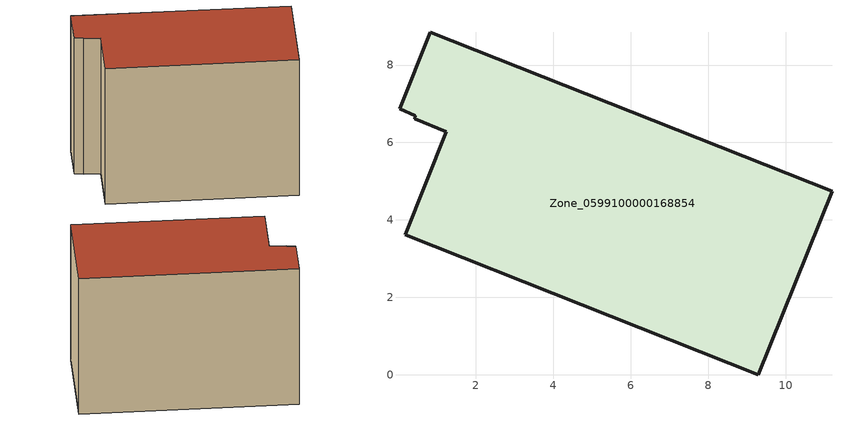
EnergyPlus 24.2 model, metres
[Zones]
Zone_0599100000168854
 floor ground (C_G): 0.43,6.61 0.45,6.69 0.04,6.88 0.83,8.85 11.2,4.74 9.3,0 0.18,3.62 1.25,6.28 z0.49
 wall outside (C_F): 0.18,3.62 9.3,0 11.2,4.74 0.83,8.85 0.04,6.88 0.45,6.69 0.43,6.61 1.25,6.28 0.18,3.62 z0.49:8.58
 roof outside (C_R): 0.45,6.69 0.43,6.61 1.25,6.28 0.18,3.62 9.3,0 11.2,4.74 0.83,8.85 0.04,6.88 z8.58
[BUILDING]
Pand.0599100000168854: North Axis=0; Terrain=City; Loads Convergence Tolerance Value=0.04; Temperature Convergence Tolerance Value=0.4; Solar Distribution=FullExterior; Maximum Number of Warmup Days=25; Minimum Number of Warmup Days=1
[Site:Location]
Rotterdam.The.Hague.AP_ZH_NLD Design_Conditions: Latitude=51.96; Longitude=4.45; Time Zone=1; Elevation=-4.5
[SITE:GROUNDTEMPERATURE:BUILDINGSURFACE]
18, 18, 18, 18, 18, 18, 18, 18, 18, 18, 18, 18
[MATERIAL] Thermal Absorptance=0.9; Solar Absorptance=0.7; Visible Absorptance=0.7
Name | Roughness | Thickness | Conductivity | Density | Specific Heat
G.TI.1975-1991 | MediumSmooth | 0.15 | 0.288461 | 540 | 1210
F.TI.1975-1991 | Rough | 0.3 | 0.230769 | 1920 | 840
R.TI.1975-1991 | MediumRough | 0.2 | 0.153846 | 1500 | 1000
[CONSTRUCTION]
C_G: G.TI.1975-1991
C_F: F.TI.1975-1991
C_R: R.TI.1975-1991
[ZONE]
Zone_0599100000168854: Type=1; Multiplier=1; Ceiling Height=Autocalculate; Volume=Autocalculate; Floor Area=autocalculate; Part of Total Floor Area=Yes
[ZONEINFILTRATION:DESIGNFLOWRATE]
Infil_Zone_0599100000168854: Zone or ZoneList or Space or SpaceList=Zone_0599100000168854; Schedule=AlwaysOn; Design Flow Rate Calculation Method=Flow/Area; Flow Rate per Floor Area=0.003; Constant Term Coefficient=1; Temperature Term Coefficient=0; Velocity Term Coefficient=0; Velocity Squared Term Coefficient=0
[HVACTEMPLATE:ZONE:IDEALLOADSAIRSYSTEM]
Zone_0599100000168854: Maximum Heating Supply Air Temperature=50; Minimum Cooling Supply Air Temperature=13; Maximum Heating Supply Air Humidity Ratio=0.0156; Minimum Cooling Supply Air Humidity Ratio=0.0077; Heating Limit=NoLimit; Cooling Limit=NoLimit; Dehumidification Control Type=ConstantSensibleHeatRatio; Cooling Sensible Heat Ratio=0.7; Dehumidification Setpoint=60; Humidification Control Type=None; Humidification Setpoint=30; Outdoor Air Method=None; Outdoor Air Flow Rate per Person=0.00944; Outdoor Air Flow Rate per Zone Floor Area=0; Outdoor Air Flow Rate per Zone=0; Demand Controlled Ventilation Type=None; Outdoor Air Economizer Type=NoEconomizer; Heat Recovery Type=None; Sensible Heat Recovery Effectiveness=0.7; Latent Heat Recovery Effectiveness=0.65
[ZONECONTROL:THERMOSTAT]
ThermostatControl_Zone_0599100000168854: Zone or ZoneList=Zone_0599100000168854; Control Type Schedule=DualSetpointControlType; Control 1=Thermostat_Zone_0599100000168854; Temperature Difference Between Cutout And Setpoint=0
[THERMOSTATSETPOINT:DUALSETPOINT]
Thermostat_Zone_0599100000168854: Heating Setpoint Temperature Schedule=HeatingSetpoint_Zone_0599100000168854; Cooling Setpoint Temperature Schedule=CoolingSetpoint_Zone_0599100000168854
[SCHEDULE:COMPACT]
HeatingSetpoint_Zone_0599100000168854: Through: 12/31, For: AllDays, Until: 24:00, 21
CoolingSetpoint_Zone_0599100000168854: Through: 12/31, For: AllDays, Until: 24:00, 24
DualSetpointControlType: Through: 12/31, For: AllDays, Until: 24:00, 4
AlwaysOn: Through: 12/31, For: AllDays, Until: 24:00, 1
